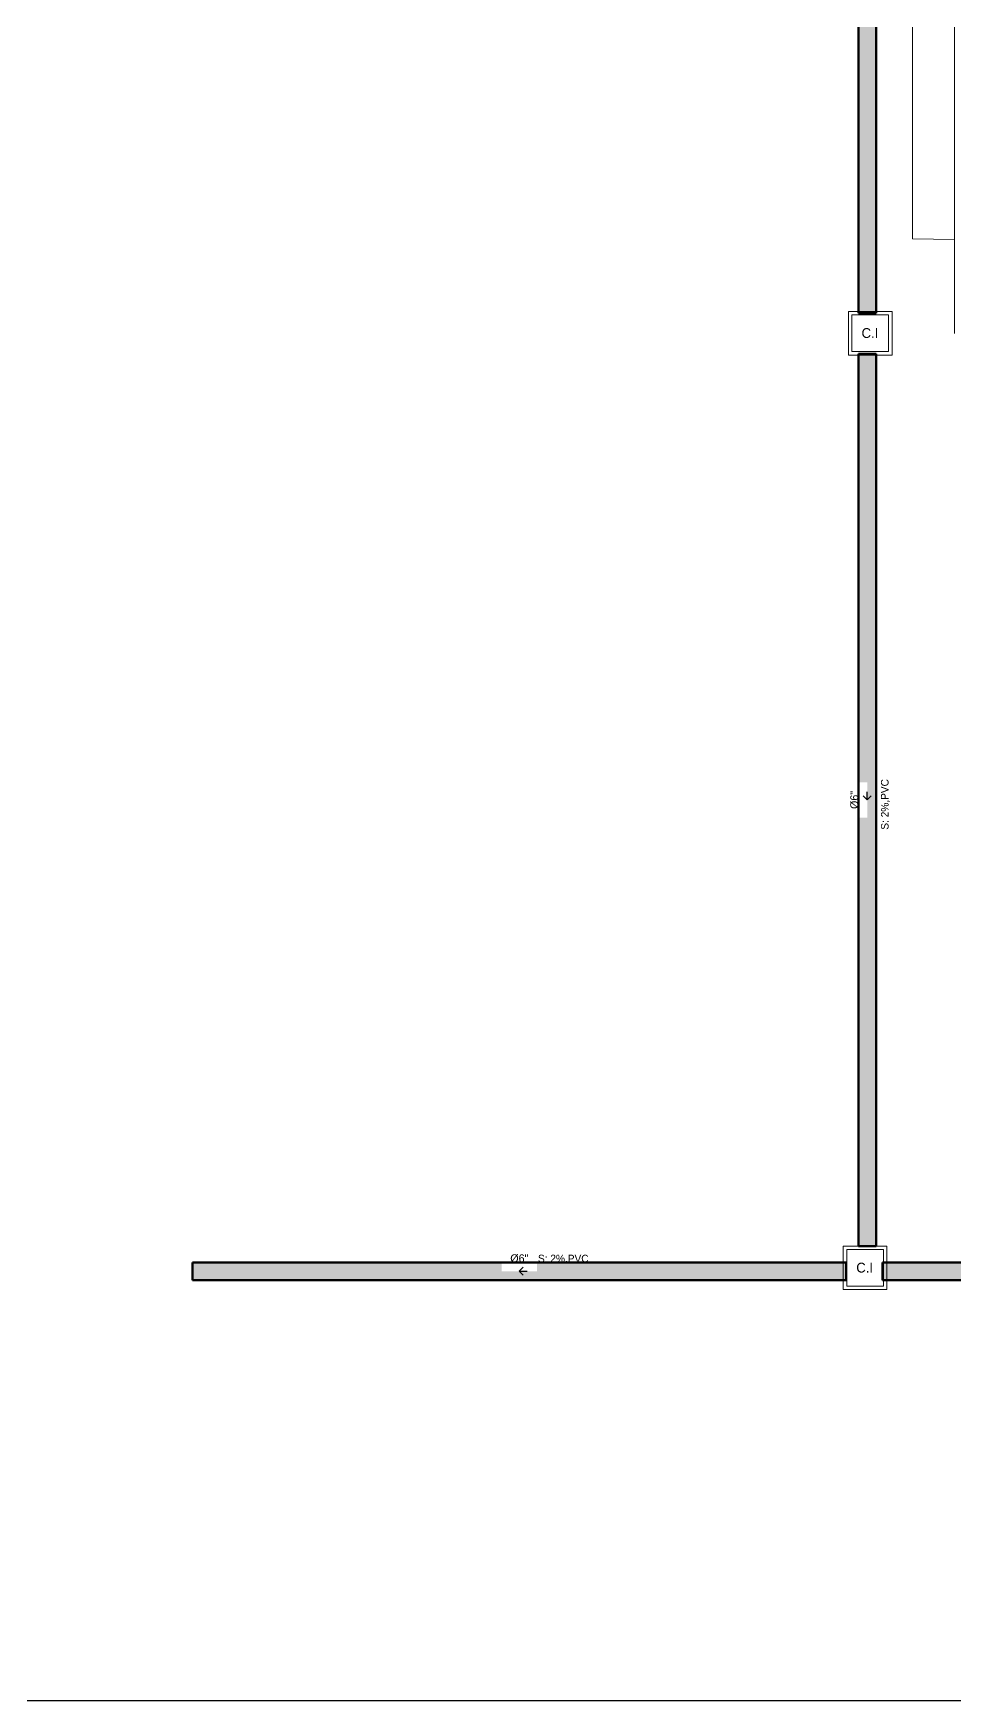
# Model space of a CAD drawing. Header units: metres. Extents: x -232 to 581, y 30 to 789.
# Drawn here: x 81.1 to 89.87, y 374.67 to 390.54 of the extents above; entities that cross this region are included whole.
import ezdxf

# ---------------------------------------------------------------- set-up
doc = ezdxf.new("R2010")
doc.units = ezdxf.units.M
doc.layers.add('000000ELEMENTOS', color=252, linetype='Continuous', lineweight=18)
doc.layers.add('baños', color=140, linetype='Continuous', lineweight=0)
doc.layers.add('_electricos-Leyenda', color=7, linetype='Continuous')
doc.layers.add('GEN-TEXTOS INFO', color=7, linetype='Continuous')
doc.layers.add('M-SY-PIPE-STANDARD-Drenaje Sanitario', color=7, linetype='Continuous', true_color=0x726558)
doc.layers.add('PISO', color=7, linetype='Continuous', lineweight=5, true_color=0xe6e6e6)
doc.styles.add('DS-CAST-01', font='GOTHIC.TTF', dxfattribs={"height": 3})
doc.styles.add('SIST.-CAST-01', font='GOTHIC.TTF', dxfattribs={"height": 2})
doc.styles.get("Standard").update_dxf_attribs({"font": 'arial.ttf'})

# ---------------------------------------------------------------- blocks, each defined once
blk = doc.blocks.new('20.03.2026 LN 09 PRIMER NIVEL ARQ')
at = {"layer": 'PISO', "color": 1}
for p, q in [((-13.936, -48.893), (-13.936, -56.089)), ((-14.336, -49.793), (-14.336, -55.188)), ((-14.336, -55.188), (-13.936, -55.193))]:
    blk.add_line(p, q, dxfattribs=at)
at = {"layer": 'baños', "color": 1, "linetype": 'Continuous'}
for tag in ['MATERIAL', 'PRODUCT', 'TRADENAME', 'MODELNUMBER']:
    blk.add_attdef(tag, (-12.061, -62.071), '', height=0.0000254, rotation=359.9999, dxfattribs=at)
blk = doc.blocks.new('_Open90')
at = {"color": 0, "linetype": 'ByBlock', "lineweight": -2}
for p, q in [((0, 0), (-1, 0)), ((-0.5, 0.5), (0, 0)), ((0, 0), (-0.5, -0.5))]:
    blk.add_line(p, q, dxfattribs=at)
blk = doc.blocks.new('DR 20.03.26 LN09')
at = {"layer": 'M-SY-PIPE-STANDARD-Drenaje Sanitario', "linetype": 'Continuous', "lineweight": 50}
for points in [[(-14939.59, -2774.21), (-14932.97, -2774.21), (-14932.97, -2498.5), (-14939.59, -2498.5), (-14939.59, -2629.7), (-14936.23, -2629.7), (-14936.23, -2643.01), (-14939.59, -2643.01)], [(-14939.59, -3124.02), (-14932.97, -3124.02), (-14932.97, -2789.39), (-14939.59, -2789.39), (-14939.59, -2950.05), (-14936.23, -2950.05), (-14936.23, -2963.35), (-14939.59, -2963.35)], [(-15189.18, -3130.15), (-15189.18, -3136.78), (-14944.17, -3136.78), (-14944.17, -3130.15), (-15060.03, -3130.15), (-15060.03, -3133.52), (-15073.33, -3133.52), (-15073.33, -3130.15)], [(-14930.57, -3130.15), (-14930.57, -3136.78), (-14823.26, -3136.78), (-14823.26, -3130.15), (-14870.26, -3130.15), (-14870.26, -3133.52), (-14883.57, -3133.52), (-14883.57, -3130.15)]]:
    blk.add_hatch(color=251, dxfattribs=at).paths.add_polyline_path(points, flags=0)
at = {"layer": '000000ELEMENTOS', "color": 10, "linetype": 'Continuous', "lineweight": 15}
for p, q in [((-14926.99, -2773.56), (-14943.3, -2773.56)), ((-14943.3, -2773.56), (-14943.3, -2789.88)), ((-14928.27, -2774.84), (-14942.02, -2774.84)), ((-14942.02, -2774.84), (-14942.02, -2788.6)), ((-14928.27, -2788.6), (-14928.27, -2774.84)), ((-14926.99, -2789.88), (-14926.99, -2773.56)), ((-14943.3, -2789.88), (-14926.99, -2789.88)), ((-14942.02, -2788.6), (-14928.27, -2788.6)), ((-14928.96, -3124.02), (-14945.28, -3124.02)), ((-14945.28, -3124.02), (-14945.28, -3140.33)), ((-14930.24, -3125.3), (-14943.99, -3125.3)), ((-14943.99, -3125.3), (-14943.99, -3139.05)), ((-14930.24, -3139.05), (-14930.24, -3125.3)), ((-14928.96, -3140.33), (-14928.96, -3124.02)), ((-14945.28, -3140.33), (-14928.96, -3140.33)), ((-14943.99, -3139.05), (-14930.24, -3139.05))]:
    blk.add_line(p, q, dxfattribs=at)
at = {"layer": '000000ELEMENTOS'}
for p, q in [((-14943.3, -2773.56), (-14926.99, -2773.56)), ((-14943.3, -2789.88), (-14943.3, -2773.56)), ((-14942.02, -2774.84), (-14928.27, -2774.84)), ((-14942.02, -2788.6), (-14942.02, -2774.84)), ((-14928.27, -2774.84), (-14928.27, -2788.6)), ((-14926.99, -2773.56), (-14926.99, -2789.88)), ((-14926.99, -2789.88), (-14943.3, -2789.88)), ((-14928.27, -2788.6), (-14942.02, -2788.6)), ((-14945.28, -3124.02), (-14928.96, -3124.02)), ((-14945.28, -3140.33), (-14945.28, -3124.02)), ((-14943.99, -3125.3), (-14930.24, -3125.3)), ((-14943.99, -3139.05), (-14943.99, -3125.3)), ((-14930.24, -3125.3), (-14930.24, -3139.05)), ((-14928.96, -3124.02), (-14928.96, -3140.33)), ((-14928.96, -3140.33), (-14945.28, -3140.33)), ((-14930.24, -3139.05), (-14943.99, -3139.05))]:
    blk.add_line(p, q, dxfattribs=at)
at = {"layer": 'M-SY-PIPE-STANDARD-Drenaje Sanitario', "color": 251, "linetype": 'Continuous', "lineweight": 50}
for points in [[(-14939.59, -2774.21), (-14939.59, -2498.5)], [(-14932.97, -2498.5), (-14932.97, -2774.21)], [(-14932.97, -2774.21), (-14939.59, -2774.21)], [(-14939.59, -3124.02), (-14939.59, -2789.39)], [(-14939.59, -2789.39), (-14932.97, -2789.39)], [(-14932.97, -2789.39), (-14932.97, -3124.02)], [(-14932.97, -3124.02), (-14939.59, -3124.02)], [(-15189.18, -3130.15), (-14944.17, -3130.15)], [(-15189.18, -3136.78), (-15189.18, -3130.15)], [(-14944.17, -3130.15), (-14944.17, -3136.78)], [(-14930.57, -3130.15), (-14823.26, -3130.15)], [(-14930.57, -3136.78), (-14930.57, -3130.15)], [(-14944.17, -3136.78), (-15189.18, -3136.78)], [(-14823.26, -3136.78), (-14930.57, -3136.78)]]:
    blk.add_lwpolyline(points, dxfattribs=at)
at = {"layer": 'M-SY-PIPE-STANDARD-Drenaje Sanitario', "color": 251, "linetype": 'Continuous', "lineweight": -3, "xscale": 3, "yscale": 3, "zscale": 3}
for p, rotation in [((-14936.28, -2956.7), 270), ((-15066.68, -3133.47), 180)]:
    blk.add_blockref('_Open90', p, dxfattribs=dict(at, rotation=rotation))
at = {"layer": '000000ELEMENTOS', "style": 'SIST.-CAST-01'}
for p in [(-14938.42, -2783.47), (-14940.4, -3133.92)]:
    blk.add_text('C.I', height=3.673, dxfattribs=at).set_placement(p)
at = {"layer": 'GEN-TEXTOS INFO', "style": 'SIST.-CAST-01'}
blk.add_text('S: 2%%%,PVC', height=2.8354, rotation=90, dxfattribs=at).set_placement((-14928.3, -2967.86))
blk.add_text('S: 2%%%,PVC', height=2.8354, dxfattribs=at).set_placement((-15059.69, -3130.08))
at = {"layer": 'M-SY-PIPE-STANDARD-Drenaje Sanitario', "color": 251, "linetype": 'Continuous', "lineweight": -3, "insert": (-14941.1, -2956.7), "char_height": 3, "attachment_point": 5, "rotation": 90, "style": 'DS-CAST-01'}
blk.add_mtext('%%C6"', dxfattribs=at)
at = {"layer": 'M-SY-PIPE-STANDARD-Drenaje Sanitario', "color": 251, "linetype": 'Continuous', "lineweight": -3, "insert": (-15066.68, -3128.65), "char_height": 3, "attachment_point": 5, "style": 'DS-CAST-01'}
blk.add_mtext('%%C6"', dxfattribs=at)

msp = doc.modelspace()

# ---------------------------------------------------------------- linework, layer by layer
at = {"layer": '_electricos-Leyenda'}
msp.add_line((23.375, 374.668), (581.349, 374.668), dxfattribs=at)

# ---------------------------------------------------------------- block references
at = {"color": 1}
msp.add_blockref('20.03.2026 LN 09 PRIMER NIVEL ARQ', (103.802, 443.775), dxfattribs=at)
at = {"layer": 'M-SY-PIPE-STANDARD-Drenaje Sanitario', "xscale": 0.02539304808409144, "yscale": 0.02539304808409144, "zscale": 0.02539304808409144}
msp.add_blockref('DR 20.03.26 LN09', (468.312, 458.324), dxfattribs=at)

doc.saveas('drawing.dxf')
